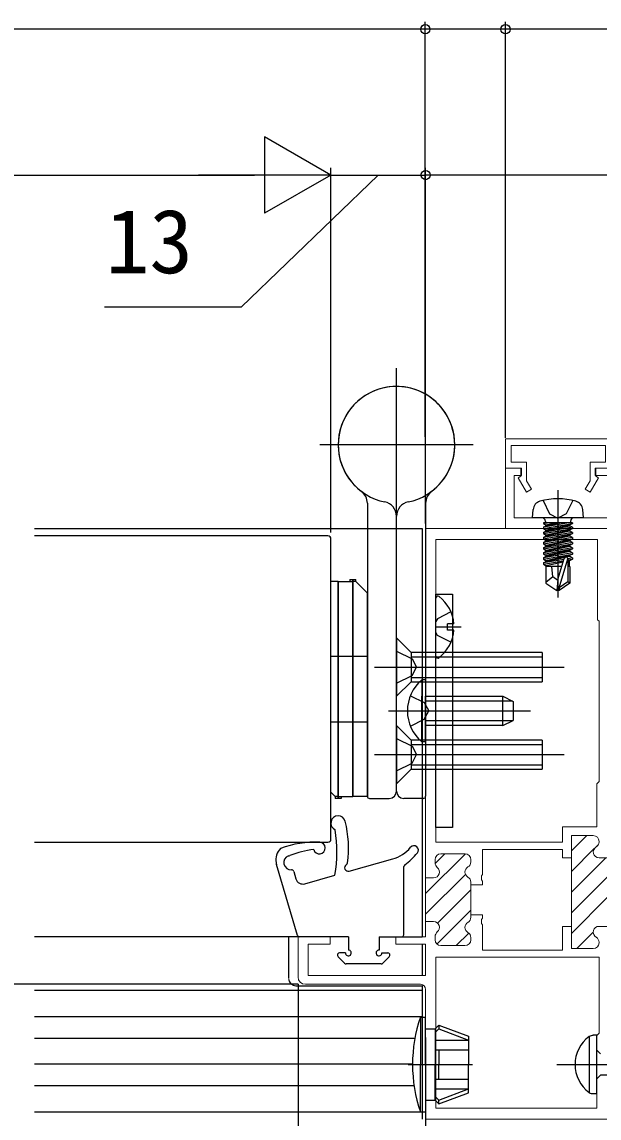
# Model space of a CAD drawing. Units: millimetres, scale not verified. Extents: x -525 to 525, y -783 to 779.
# Drawn here: x 101.4 to 180.6, y -565.6 to -415.2 of the extents above; entities that cross this region are included whole.
import ezdxf
from ezdxf.enums import TextEntityAlignment as Align

# ---------------------------------------------------------------- set-up
doc = ezdxf.new("R2010")
doc.units = ezdxf.units.MM
doc.header["$LTSCALE"] = 4
doc.layers.add('0-2_YKK_11', color=211, linetype='Continuous', lineweight=18)
for name, color, linetype in [('0-4_YKK_12', 2, 'Continuous'), ('0-5_YKK_13', 4, 'Continuous'), ('0-7_YKK_D', 6, 'Continuous')]:
    doc.layers.add(name, color=color, linetype=linetype)
doc.styles.add('ＭＳ ゴシック', font='')
doc.styles.get('ＭＳ ゴシック').set_extended_font_data('MS Gothic')

msp = doc.modelspace()

# ---------------------------------------------------------------- linework, layer by layer
at = {"layer": '0-2_YKK_11'}
for p, q in [((176.837, -528.955), (178.946, -526.847)), ((180.637, -527.711), (180.637, -527.647)), ((176.837, -531.784), (179.979, -528.642)), ((180.183, -528.438), (180.553, -528.068)), ((156.837, -534.813), (162.301, -529.349)), ((158.137, -530.147), (158.137, -530.598)), ((158.142, -530.68), (159.475, -529.347)), ((162.237, -529.347), (158.937, -529.347)), ((163.037, -530.461), (163.037, -530.147)), ((176.837, -539.597), (176.837, -529.597)), ((176.837, -534.612), (181.553, -529.896)), ((156.837, -537.642), (162.307, -532.172)), ((156.837, -532.347), (156.837, -538.947)), ((157.937, -532.647), (156.837, -532.647)), ((163.037, -537.697), (163.037, -533.597)), ((176.837, -537.44), (181.837, -532.44)), ((158.463, -538.844), (163.037, -534.27)), ((176.837, -540.269), (181.837, -535.269)), ((158.398, -541.738), (163.037, -537.098)), ((158.137, -541.147), (158.137, -540.696)), ((161.018, -541.947), (162.748, -540.216)), ((163.037, -540.832), (163.037, -541.147)), ((177.588, -542.347), (179.837, -540.097)), ((162.237, -541.947), (158.937, -541.947)), ((180.637, -541.482), (180.637, -541.547)), ((140.337, -547.247), (156.137, -547.247))]:
    msp.add_line(p, q, dxfattribs=at)
at = {"layer": '0-2_YKK_11', "color": 30}
msp.add_lwpolyline([(184.296, -484.746), (167.796, -484.746), (167.796, -476.446), (169.996, -476.446), (169.996, -477.446), (168.996, -477.446), (168.996, -483.246), (182.796, -483.246), (182.796, -477.446), (180.096, -477.446), (180.096, -476.446), (182.796, -476.446), (182.796, -470.734), (183.272, -470.235)], dxfattribs=at)
msp.add_lwpolyline([(167.796, -472.446), (182.296, -472.446), (182.296, -476.446), (180.196, -476.446), (180.196, -477.546), (180.569, -477.761), (179.424, -479.746), (178.731, -479.346), (179.396, -478.193), (179.396, -475.646), (181.496, -475.646), (181.496, -473.346), (168.596, -473.346), (168.596, -475.646), (170.696, -475.646), (170.696, -478.193), (171.362, -479.346), (170.669, -479.746), (169.523, -477.761), (169.896, -477.546), (169.896, -476.446), (167.796, -476.446)], close=True, dxfattribs=at)
at = {"layer": '0-2_YKK_11'}
for points in [[(156.837, -532.647), (156.837, -484.747), (181.837, -484.747), (181.837, -529.897), (180.637, -529.897)], [(179.837, -526.847), (176.837, -526.847), (176.837, -529.897), (175.637, -529.897), (175.637, -528.747), (164.637, -528.747), (164.637, -532.188), (164.517, -532.372), (164.517, -532.921), (164.637, -533.105), (164.637, -533.597), (163.037, -533.597), (163.037, -533.232)], [(179.837, -542.347), (176.837, -542.347), (176.837, -539.297), (175.637, -539.297), (175.637, -542.547), (164.637, -542.547), (164.637, -539.105), (164.517, -538.921), (164.517, -538.372), (164.637, -538.188), (164.637, -537.697), (163.037, -537.697), (163.037, -538.061)], [(157.937, -538.647), (156.837, -538.647), (156.837, -540.747), (152.737, -540.747), (152.737, -541.747), (156.837, -541.747), (156.837, -546.047), (140.737, -546.047), (140.737, -541.747), (143.737, -541.747), (143.737, -540.747), (139.337, -540.747), (139.337, -546.247)], [(181.837, -565.747), (181.837, -539.297), (180.637, -539.297)], [(156.837, -547.947), (156.837, -565.747), (181.837, -565.747)]]:
    msp.add_lwpolyline(points, dxfattribs=at)
for points in [[(158.237, -527.747), (158.237, -486.247), (180.437, -486.247), (180.437, -497.247), (180.637, -497.447), (180.637, -519.447), (180.337, -519.747), (180.337, -525.647), (175.637, -525.647), (175.637, -527.747)], [(158.237, -543.547), (180.637, -543.547), (180.637, -553.947), (180.337, -554.247), (180.337, -564.247), (158.237, -564.247)]]:
    msp.add_lwpolyline(points, close=True, dxfattribs=at)
for centre, radius, start, end in [((179.837, -527.647), 0.8, 0.00001, 89.99999), ((179.837, -527.711), 0.8, 300.00001, 0.00004), ((180.637, -529.097), 0.8, 120, 270.00001), ((158.937, -530.147), 0.8, 90.00001, 179.99999), ((158.937, -530.598), 0.8, 179.99999, 231.31781), ((162.237, -530.147), 0.8, 0.00001, 89.99999), ((162.237, -530.461), 0.8, 300.00001, 0.00004), ((157.937, -531.847), 0.8, 270.00001, 51.31781), ((163.037, -531.847), 0.8, 120, 240), ((162.237, -533.232), 0.8, 359.99996, 59.99999), ((162.237, -538.061), 0.8, 300.00001, 0.00004), ((157.937, -539.447), 0.8, 308.68219, 89.99999), ((163.037, -539.447), 0.8, 120, 240), ((180.637, -540.097), 0.8, 89.99999, 240), ((158.937, -540.696), 0.8, 128.68219, 180.00001), ((158.937, -541.147), 0.8, 180.00001, 269.99999), ((162.237, -541.147), 0.8, 270.00001, 359.99999), ((162.237, -540.832), 0.8, 359.99996, 59.99999), ((179.837, -541.482), 0.8, 359.99996, 59.99999), ((179.837, -541.547), 0.8, 270.00001, 359.99999), ((140.337, -546.247), 1, 180.00001, 269.99999), ((156.137, -547.947), 0.7, 0.00001, 89.99999)]:
    msp.add_arc(centre, radius, start, end, dxfattribs=at)
at = {"layer": '0-4_YKK_12'}
for p, q in [((103.19, -484.746), (156.341, -484.746)), ((156.341, -484.746), (156.341, -540.747)), ((139.981, -540.747), (103.19, -540.747)), ((138.038, -540.746), (138.038, -546.446)), ((150.441, -540.746), (156.341, -540.746)), ((156.341, -541.747), (156.341, -546.047)), ((103.19, -548.047), (156.341, -548.047)), ((139.038, -547.446), (156.341, -547.446)), ((156.341, -547.446), (156.341, -565.746)), ((103.19, -551.647), (156.341, -551.647)), ((103.19, -554.647), (155.367, -554.647)), ((103.19, -558.147), (155.041, -558.147)), ((103.19, -561.147), (155.252, -561.147)), ((103.19, -564.746), (156.341, -564.746))]:
    msp.add_line(p, q, dxfattribs=at)
msp.add_arc((139.038, -546.446), 1, 185.56407, 270, dxfattribs=at)
at = {"layer": '0-5_YKK_13'}
for p, q in [((152.841, -483.746), (152.841, -462.746)), ((163.341, -473.246), (142.341, -473.246)), ((174.993, -479.492), (174.993, -494.176)), ((148.841, -481.246), (148.841, -521.446)), ((156.841, -481.246), (156.841, -521.446)), ((171.493, -483.246), (171.591, -482.126)), ((178.493, -483.246), (178.395, -482.126)), ((152.841, -520.746), (152.841, -483.044)), ((152.841, -520.746), (152.841, -483.044)), ((178.493, -483.246), (171.493, -483.246)), ((176.972, -483.946), (173.014, -483.946)), ((173.014, -484.033), (173.393, -484.252)), ((173.014, -484.733), (176.972, -484.033)), ((173.263, -483.746), (173.263, -483.946)), ((174.792, -483.946), (173.393, -484.252)), ((176.972, -484.033), (176.593, -484.252)), ((176.723, -483.746), (176.723, -483.946)), ((176.972, -483.946), (176.972, -484.033)), ((173.014, -485.433), (176.972, -484.733)), ((173.014, -484.733), (173.393, -484.952)), ((173.014, -485.259), (173.014, -485.433)), ((173.014, -485.433), (173.393, -485.652)), ((173.393, -484.34), (173.393, -484.252)), ((176.593, -484.252), (173.393, -484.952)), ((173.393, -485.04), (176.593, -484.34)), ((176.593, -484.952), (173.393, -485.652)), ((173.393, -485.04), (173.393, -484.952)), ((176.593, -484.34), (176.593, -484.252)), ((176.972, -484.559), (176.593, -484.34)), ((176.972, -484.733), (176.593, -484.952)), ((176.593, -485.04), (176.593, -484.952)), ((176.972, -485.259), (176.593, -485.04)), ((176.972, -484.559), (176.972, -484.733)), ((143.441, -485.746), (103.19, -485.746)), ((143.841, -527.346), (143.841, -486.146)), ((176.972, -485.959), (173.014, -486.659)), ((173.014, -486.833), (176.972, -486.133)), ((173.014, -486.133), (173.393, -486.352)), ((173.014, -486.659), (173.393, -486.44)), ((173.014, -486.659), (173.014, -486.833)), ((176.972, -486.659), (173.014, -487.359)), ((173.014, -486.833), (173.393, -487.052)), ((173.014, -487.533), (176.972, -486.833)), ((173.393, -485.74), (173.393, -485.652)), ((173.393, -486.44), (176.593, -485.74)), ((173.393, -486.44), (173.393, -486.352)), ((176.593, -486.352), (173.393, -487.052)), ((173.393, -487.14), (176.593, -486.44)), ((173.393, -487.14), (173.393, -487.052)), ((176.593, -487.052), (173.393, -487.752)), ((176.593, -485.74), (176.593, -485.652)), ((176.972, -485.959), (176.593, -485.74)), ((176.972, -486.133), (176.593, -486.352)), ((176.593, -486.44), (176.593, -486.352)), ((176.972, -486.659), (176.593, -486.44)), ((176.972, -486.833), (176.593, -487.052)), ((176.593, -487.14), (176.593, -487.052)), ((176.972, -485.959), (176.972, -486.133)), ((176.972, -486.659), (176.972, -486.833)), ((173.014, -487.359), (173.393, -487.14)), ((173.014, -487.359), (173.014, -487.533)), ((176.972, -487.359), (173.014, -488.059)), ((173.014, -487.533), (173.393, -487.752)), ((173.014, -488.233), (176.972, -487.533)), ((173.014, -488.059), (173.393, -487.84)), ((173.014, -488.059), (173.014, -488.233)), ((176.972, -488.059), (173.014, -488.759)), ((173.014, -488.233), (173.393, -488.452)), ((173.014, -488.933), (176.972, -488.233)), ((173.014, -488.759), (173.393, -488.54)), ((173.393, -487.84), (176.593, -487.14)), ((173.393, -487.84), (173.393, -487.752)), ((176.593, -487.752), (173.393, -488.452)), ((173.393, -488.54), (176.593, -487.84)), ((173.393, -488.54), (173.393, -488.452)), ((176.593, -488.452), (173.393, -489.152)), ((173.393, -489.24), (176.593, -488.54)), ((176.972, -487.359), (176.593, -487.14)), ((176.972, -487.533), (176.593, -487.752)), ((176.593, -487.84), (176.593, -487.752)), ((176.972, -488.059), (176.593, -487.84)), ((176.972, -488.233), (176.593, -488.452)), ((176.593, -488.54), (176.593, -488.452)), ((176.972, -488.759), (176.593, -488.54)), ((176.972, -487.359), (176.972, -487.533)), ((176.972, -488.059), (176.972, -488.233)), ((173.014, -488.759), (173.014, -488.933)), ((173.014, -488.933), (173.393, -489.152)), ((175.816, -488.963), (173.014, -489.459)), ((173.014, -489.633), (175.761, -489.147)), ((173.014, -489.459), (173.393, -489.24)), ((173.014, -489.459), (173.014, -489.633)), ((173.014, -489.633), (173.393, -489.852)), ((175.525, -489.946), (173.343, -489.946)), ((173.343, -489.946), (173.343, -492.234)), ((173.393, -489.24), (173.393, -489.152)), ((175.702, -489.347), (173.393, -489.852)), ((173.393, -489.94), (173.393, -489.852)), ((174.993, -491.74), (175.853, -488.839)), ((176.972, -488.759), (176.342, -488.87)), ((176.343, -489.044), (176.972, -488.933)), ((176.643, -489.946), (176.343, -489.946)), ((176.593, -489.946), (176.593, -489.152)), ((176.972, -488.759), (176.972, -488.933)), ((174.293, -491.346), (173.343, -492.158)), ((144.841, -491.996), (143.841, -491.996)), ((143.841, -520.896), (143.841, -491.996)), ((144.841, -491.996), (146.841, -491.996)), ((146.441, -491.746), (146.441, -491.996)), ((146.441, -491.746), (147.241, -491.746)), ((147.241, -491.996), (146.841, -491.996)), ((147.241, -491.996), (147.241, -491.746)), ((147.241, -491.996), (148.841, -493.596)), ((173.343, -492.234), (174.843, -493.246)), ((174.993, -491.74), (174.843, -493.246)), ((174.993, -491.74), (174.993, -493.246)), ((176.343, -492.041), (175.143, -492.884)), ((176.643, -492.234), (175.143, -493.246)), ((175.143, -492.884), (175.143, -493.246)), ((148.841, -521.496), (148.841, -493.596)), ((158.237, -502.222), (158.237, -494.271)), ((175.143, -493.246), (174.843, -493.246)), ((158.449, -497.102), (158.237, -497.5)), ((160.314, -496.172), (158.449, -497.102)), ((161.737, -498.247), (158.237, -498.247)), ((160.72, -497.822), (159.837, -497.822)), ((152.837, -499.747), (152.837, -507.747)), ((152.837, -499.747), (154.837, -501.747)), ((172.837, -501.747), (172.837, -505.747)), ((143.841, -502.246), (148.841, -502.246)), ((154.837, -502.347), (159.637, -502.347)), ((159.637, -502.347), (172.837, -502.347)), ((149.837, -503.747), (175.837, -503.747)), ((154.837, -505.147), (160.337, -505.147)), ((160.337, -505.147), (172.837, -505.147)), ((152.837, -507.747), (154.837, -505.747)), ((156.328, -505.497), (156.328, -511.747)), ((156.837, -505.497), (156.328, -505.497)), ((156.837, -505.497), (156.837, -511.747)), ((160.337, -505.747), (172.837, -505.747)), ((156.328, -513.997), (156.328, -507.747)), ((161.437, -507.747), (167.437, -507.747)), ((167.437, -511.747), (167.437, -507.747)), ((167.437, -507.747), (168.837, -508.447)), ((161.437, -508.401), (156.837, -508.401)), ((168.746, -508.401), (161.437, -508.401)), ((168.837, -508.447), (168.837, -511.047)), ((151.737, -509.747), (171.21, -509.747)), ((161.437, -511.092), (156.837, -511.092)), ((168.746, -511.092), (161.437, -511.092)), ((167.437, -511.747), (168.837, -511.047)), ((143.841, -511.246), (148.841, -511.246)), ((152.837, -511.747), (152.837, -519.747)), ((152.837, -511.747), (154.837, -513.747)), ((161.437, -511.747), (156.837, -511.747)), ((167.437, -511.747), (161.437, -511.747)), ((156.837, -513.997), (156.328, -513.997)), ((172.837, -513.747), (172.837, -517.747)), ((154.837, -514.347), (159.637, -514.347)), ((159.637, -514.347), (172.837, -514.347)), ((149.837, -515.747), (175.837, -515.747)), ((154.837, -517.147), (160.337, -517.147)), ((160.337, -517.147), (172.837, -517.147)), ((152.837, -519.747), (154.837, -517.747)), ((160.337, -517.747), (172.837, -517.747)), ((144.441, -521.496), (143.841, -520.896)), ((144.841, -521.496), (144.441, -521.496)), ((144.441, -521.496), (144.441, -521.746)), ((144.841, -521.496), (146.841, -521.496)), ((145.241, -521.496), (145.241, -521.746)), ((148.841, -521.496), (146.841, -521.496)), ((145.241, -521.746), (144.441, -521.746)), ((149.141, -521.746), (151.841, -521.746)), ((156.541, -521.746), (153.841, -521.746)), ((103.19, -527.746), (143.441, -527.746)), ((146.365, -531.734), (152.319, -530.049)), ((139.277, -540.532), (136.382, -530.832)), ((138.746, -531.758), (139.05, -532.779)), ((153.841, -540.446), (153.841, -531.11)), ((140.281, -533.455), (144.39, -532.293)), ((146.241, -540.747), (139.564, -540.746)), ((146.241, -540.747), (146.241, -542.547)), ((150.441, -540.747), (153.541, -540.746)), ((150.441, -540.747), (150.441, -542.547)), ((144.828, -543.459), (145.728, -544.359)), ((145.841, -542.947), (145.041, -542.947)), ((150.841, -542.947), (151.641, -542.946)), ((151.853, -543.459), (150.952, -544.359)), ((150.74, -544.447), (145.941, -544.447)), ((156.126, -551.746), (156.841, -551.746)), ((156.126, -551.746), (156.126, -558.246)), ((156.841, -558.246), (156.841, -551.746)), ((158.141, -553.346), (158.141, -558.246)), ((158.141, -553.846), (158.641, -553.346)), ((162.741, -554.339), (162.741, -558.246)), ((179.267, -554.394), (179.267, -562.098)), ((158.141, -554.898), (162.741, -554.898)), ((158.141, -556.246), (162.741, -556.246)), ((158.641, -556.246), (158.641, -558.246)), ((154.428, -558.246), (163.28, -558.246)), ((156.126, -564.746), (156.126, -558.246)), ((156.841, -558.246), (156.841, -564.746)), ((158.141, -563.146), (158.141, -558.246)), ((158.641, -560.246), (158.641, -558.246)), ((162.741, -562.154), (162.741, -558.246)), ((174.839, -558.246), (257.837, -558.246)), ((158.141, -560.246), (162.741, -560.246)), ((158.141, -561.595), (162.741, -561.595)), ((179.833, -562.246), (180.337, -562.246)), ((158.141, -562.646), (158.641, -563.146)), ((156.126, -564.746), (156.841, -564.746))]:
    msp.add_line(p, q, dxfattribs=at)
for points in [[(172.943, -480.882), (173.848, -482.698), (174.993, -483.306)], [(177.043, -480.882), (176.138, -482.698), (174.993, -483.306)], [(173.014, -483.946), (173.014, -484.033), (173.508, -483.946)], [(176.479, -483.946), (173.014, -484.559), (173.014, -484.733)], [(173.014, -484.559), (173.393, -484.34), (175.194, -483.946)], [(176.972, -484.559), (173.014, -485.259), (173.393, -485.04)], [(173.014, -485.959), (173.393, -485.74), (176.593, -485.04)], [(176.972, -485.259), (173.014, -485.959), (173.014, -486.133), (176.972, -485.433)], [(176.972, -485.259), (176.972, -485.433), (176.593, -485.652), (173.393, -486.352)], [(174.993, -491.847), (174.293, -491.346), (174.153, -489.946)], [(175.143, -492.884), (176.343, -488.894), (176.343, -492.041)], [(176.972, -488.933), (176.593, -489.152), (176.343, -489.207)], [(176.643, -489.946), (176.643, -492.234), (176.343, -492.041)], [(144.841, -491.996), (144.841, -521.746), (144.841, -491.996)], [(146.841, -521.496), (146.841, -491.746), (146.841, -521.496)], [(160.314, -500.322), (158.449, -499.392), (158.237, -498.994)], [(160.72, -498.672), (159.837, -498.672), (159.837, -497.822)], [(152.837, -501.547), (154.99, -502.597), (155.602, -503.747)], [(154.837, -501.747), (154.837, -505.747), (160.337, -505.747)], [(172.837, -501.747), (159.637, -501.747), (154.837, -501.747)], [(152.837, -505.947), (154.99, -504.897), (155.602, -503.747)], [(154.741, -507.672), (156.648, -508.602), (157.257, -509.747)], [(156.837, -513.997), (156.837, -507.747), (161.437, -507.747)], [(154.741, -511.822), (156.648, -510.892), (157.257, -509.747)], [(152.837, -513.547), (154.99, -514.597), (155.602, -515.747)], [(154.837, -513.747), (154.837, -517.747), (160.337, -517.747)], [(172.837, -513.747), (159.637, -513.747), (154.837, -513.747)], [(152.837, -517.947), (154.99, -516.897), (155.602, -515.747)], [(156.841, -553.346), (158.141, -553.346), (158.641, -552.846), (162.741, -554.339)], [(158.641, -552.846), (158.641, -553.346), (162.741, -554.898)], [(180.337, -562.246), (180.337, -554.246), (179.833, -554.246)], [(180.837, -556.771), (180.337, -556.271)], [(210.675, -559.61), (209.91, -559.721), (180.837, -559.721), (180.337, -560.221)], [(156.841, -563.146), (158.141, -563.146), (158.641, -563.646), (162.741, -562.154)], [(158.641, -563.646), (158.641, -563.146), (162.741, -561.595)]]:
    msp.add_lwpolyline(points, dxfattribs=at)
msp.add_lwpolyline([(160.537, -493.747), (160.537, -525.747), (158.237, -525.747), (158.237, -493.747)], close=True, dxfattribs=at)
for centre, radius, start, end in [((152.841, -473.246), 8, 281.53696, 233.1301), ((152.841, -473.246), 8, 102.70903, 258.46304), ((152.841, -473.246), 8, 54.54946, 102.70903), ((152.841, -473.246), 8, 306.8699, 54.54946), ((146.841, -481.246), 2, 0, 53.1301), ((150.841, -483.044), 2, 0, 78.46304), ((154.841, -483.044), 2, 101.53696, 180), ((158.841, -481.246), 2, 126.8699, 180), ((172.886, -482.24), 1.3, 105.88085, 175), ((174.993, -489.646), 9, 74.11915, 105.88085), ((177.1, -482.24), 1.3, 5, 74.11915), ((172.763, -483.746), 0.5, 0, 90), ((177.223, -483.746), 0.5, 90, 180), ((143.441, -486.146), 0.4, 0, 90), ((176.095, -488.894), 0.248, 0, 167.19096), ((158.512, -494.271), 0.274, 52.28591, 180), ((155.437, -498.247), 5.3, 4.59941, 52.28591), ((155.437, -498.247), 5.3, 307.71409, 355.40059), ((158.512, -502.222), 0.274, 180, 307.71409), ((159.869, -509.747), 5.531, 129.79413, 230.20587), ((149.141, -521.446), 0.3, 180, 270), ((151.841, -520.746), 1, 270, 0), ((153.841, -520.746), 1, 180, 270), ((156.541, -521.446), 0.3, 270, 0), ((144.834, -525.133), 1, 13.29015, 245.71487), ((125.498, -529.068), 19.165, 350.31171, 9.07684), ((131.264, -528.576), 15, 352.24785, 14.23995), ((143.441, -527.346), 0.4, 270, 0), ((138.204, -530.088), 1.922, 131.07377, 194.20487), ((141.686, -540.742), 13, 87.27116, 111.40811), ((143.121, -541.641), 13, 97.20944, 112.13892), ((142.267, -528.556), 0.8, 193.5754, 87.27116), ((150.958, -525.238), 5, 285.7997, 319.88363), ((155.241, -528.846), 0.6, 320.15232, 139.88363), ((137.341, -530.546), 1, 180.76458, 196.61447), ((138.389, -530.538), 1.008, 112.18319, 272.95877), ((138.109, -529.321), 0.3, 250.46304, 292.13892), ((145.83, -530.559), 0.3, 299.89803, 352.24785), ((148.024, -522.823), 10, 306.43197, 320.15232), ((138.458, -531.844), 0.3, 16.61447, 93.2721), ((146.229, -531.253), 0.5, 119.89803, 285.7997), ((154.141, -531.11), 0.3, 126.43197, 179.99999), ((140.009, -532.493), 1, 196.61447, 285.7997), ((139.564, -540.446), 0.3, 196.61447, 269.99782), ((153.541, -540.446), 0.3, 270.0051, 359.99999), ((146.241, -542.947), 0.4, 179.99782, 89.99997), ((150.441, -542.947), 0.4, 89.99997, 0.0051), ((145.041, -543.247), 0.3, 89.99782, 225.00027), ((151.641, -543.246), 0.3, 314.99997, 90.0051), ((145.941, -544.147), 0.3, 225.00027, 269.99782), ((150.74, -544.147), 0.3, 269.99782, 314.99997), ((175.041, -558.246), 20, 161.03443, 180), ((182.147, -558.246), 4.809, 126.77866, 233.22132), ((179.958, -555.88), 1.638, 94.39102, 114.94215), ((175.041, -558.246), 20, 180, 198.96557), ((179.857, -560.998), 1.249, 241.79942, 268.86738)]:
    msp.add_arc(centre, radius, start, end, dxfattribs=at)
at = {"layer": '0-7_YKK_D'}
for p, q in [((156.796, -472.146), (156.796, -415.246)), ((167.796, -472.29), (167.796, -415.246)), ((167.796, -471.955), (167.796, -415.246)), ((193.796, -416.246), (167.796, -416.246)), ((143.841, -436.247), (134.747, -430.997)), ((134.747, -430.997), (134.747, -441.497)), ((143.841, -485.146), (143.841, -435.247)), ((143.841, -485.289), (143.841, -435.247)), ((156.841, -484.046), (156.84, -435.247)), ((156.841, -469.746), (156.841, -435.247)), ((-19.625, -436.247), (133.341, -436.247)), ((143.841, -436.247), (125.654, -436.247)), ((143.841, -436.247), (134.747, -441.497)), ((143.841, -436.247), (156.841, -436.247)), ((181.84, -436.247), (156.84, -436.247)), ((139.337, -547.247), (32.173, -547.247)), ((139.329, -547.247), (32.173, -547.247)), ((139.337, -547.247), (139.337, -632.246)), ((156.837, -554.546), (156.837, -632.246))]:
    msp.add_line(p, q, dxfattribs=at)
for points in [[(167.796, -416.246), (156.796, -416.246), (95.496, -416.246)], [(150.341, -436.247), (131.519, -454.356), (112.791, -454.356)]]:
    msp.add_lwpolyline(points, dxfattribs=at)
for centre in [(156.796, -416.246), (167.796, -416.246), (167.796, -416.246), (156.84, -436.247), (156.841, -436.247)]:
    msp.add_circle(centre, 0.637, dxfattribs=at)

# ---------------------------------------------------------------- texts
at = {"layer": '0-7_YKK_D', "style": 'ＭＳ ゴシック'}
msp.add_text('13', height=8.798, dxfattribs=at).set_placement((112.95, -452.356), align=Align.BOTTOM_LEFT)

doc.saveas('drawing.dxf')
